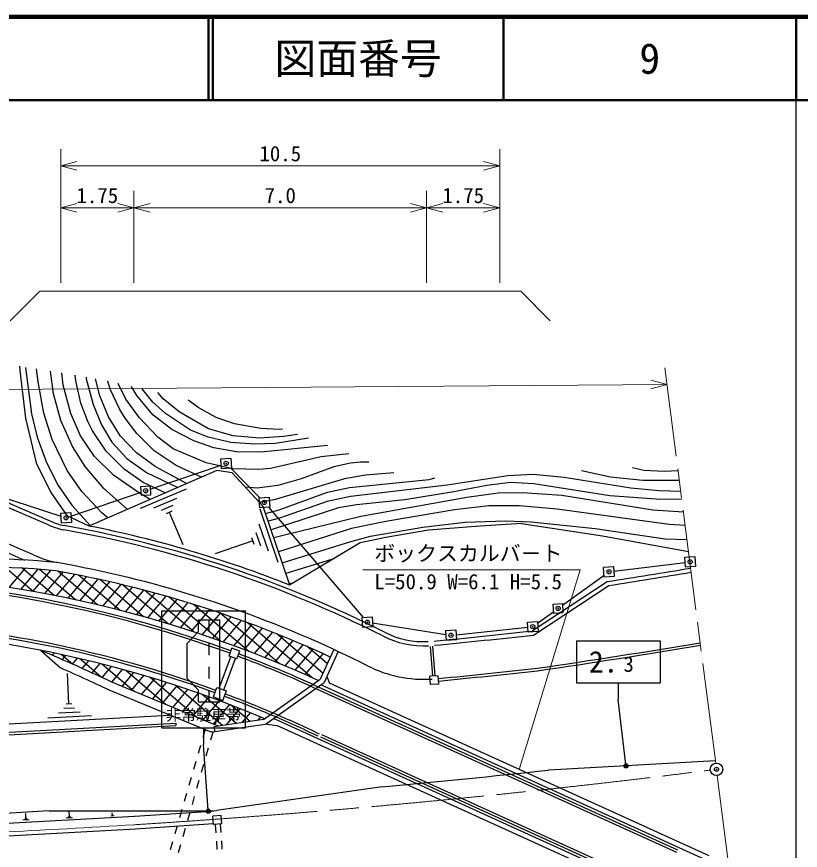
# Model space of a CAD drawing. Units: millimetres, scale not verified, with parts at other scales. Extents: x 40000 to 680000, y 20000 to 380000.
# Drawn here: x 485795 to 579500, y 280319 to 380000 of the extents above; entities that cross this region are included whole.
import ezdxf
from ezdxf.enums import TextEntityAlignment as Align

# ---------------------------------------------------------------- set-up
doc = ezdxf.new("R2010")
doc.units = ezdxf.units.MM
doc.header["$LTSCALE"] = 1000
doc.header["$PDMODE"] = 32
doc.header["$PDSIZE"] = 500
doc.linetypes.add('CHAIN', pattern=[18.5, 12, -1.5, 3.5, -1.5])
for name, color, linetype, lineweight in [('M-BGD', 7, 'Continuous', 25), ('M-BMK', 2, 'CHAIN', 13), ('M-BMK-ROW', 30, 'Continuous', 25), ('M-BMK-SRVR', 3, 'Continuous', 25), ('M-STR-HTXT', 7, 'Continuous', 13), ('M-STR-STRC', 7, 'Continuous', 25), ('M-TTL', 2, 'Continuous', 140), ('M-TTL-BAND', 7, 'Continuous', 25), ('M-TTL-LINE', 7, 'Continuous', 50)]:
    doc.layers.add(name, color=color, linetype=linetype, lineweight=lineweight)
doc.layers.add('M-TTL-TXT', color=7, linetype='Continuous')
doc.styles.add('ＭＳ ゴシック', font='')
doc.styles.get('ＭＳ ゴシック').set_extended_font_data('MS Gothic')

msp = doc.modelspace()

# ---------------------------------------------------------------- linework, layer by layer
at = {"layer": 'M-BGD'}
for p, q in [((486116, 338197), (486182, 337688)), ((486182, 337688), (486835, 331989)), ((486835, 331989), (488144, 326635)), ((488144, 326635), (489892, 323116)), ((509732, 325743), (494423, 319098)), ((511563, 325452), (509732, 325743)), ((515252, 321448), (511563, 325452)), ((480482, 323162), (489460, 319311)), ((480679, 323621), (489671, 319765)), ((489892, 323116), (491793, 320373)), ((500600, 321238), (506097, 323560)), ((502207, 321269), (504955, 322430)), ((503126, 321010), (504500, 321590)), ((514854, 321165), (517038, 314765)), ((518467, 312026), (515252, 321448)), ((491793, 320373), (494441, 319105)), ((503702, 320605), (504389, 320895)), ((504045, 320750), (505671, 316902)), ((478906, 319485), (487765, 315686)), ((514760, 319346), (515852, 316146)), ((540657, 319048), (535026, 318595)), ((546162, 319393), (540657, 319048)), ((546162, 319393), (555844, 317922)), ((478511, 318566), (486750, 315033)), ((514393, 318328), (514939, 316728)), ((535026, 318595), (529924, 317737)), ((514026, 317310), (509546, 315781)), ((513890, 317710), (514162, 316909)), ((526872, 317093), (518418, 312023)), ((529924, 317737), (526872, 317093)), ((555844, 317922), (566129, 316035)), ((487780, 311273), (484415, 314138)), ((484878, 311765), (486804, 314028)), ((490260, 310804), (486448, 314049)), ((486318, 311529), (488355, 313923)), ((487747, 311279), (489885, 313792)), ((492811, 310275), (488541, 313908)), ((489165, 311017), (491344, 313577)), ((490573, 310742), (492758, 313310)), ((495442, 309678), (490729, 313688)), ((491969, 310455), (494161, 313030)), ((498160, 309006), (493204, 313223)), ((493356, 310155), (495553, 312736)), ((494732, 309844), (496923, 312419)), ((496972, 311658), (495757, 312692)), ((496923, 312419), (496933, 312430)), ((497037, 310623), (498302, 312110)), ((503907, 307397), (498396, 312088)), ((518951, 312318), (518416, 312176)), ((547439, 306544), (556416, 312456)), ((500977, 308249), (496972, 311658)), ((497455, 309185), (499661, 311778)), ((498801, 308839), (501009, 311433)), ((500138, 308481), (502347, 311076)), ((506967, 306434), (501131, 311401)), ((547613, 306060), (556601, 311979)), ((496098, 309520), (497037, 310623)), ((501465, 308112), (503674, 310707)), ((502783, 307732), (504991, 310326)), ((510180, 305342), (503977, 310621)), ((504092, 307341), (506298, 309934)), ((505392, 306940), (507596, 309529)), ((506682, 306527), (508883, 309113)), ((513575, 304094), (506950, 309732)), ((507964, 306105), (510161, 308686)), ((509237, 305672), (511430, 308248)), ((517194, 302656), (510072, 308717)), ((510501, 305228), (512689, 307799)), ((511756, 304775), (513938, 307339)), ((521099, 300974), (513373, 307549)), ((513003, 304311), (515179, 306868)), ((514242, 303838), (516411, 306387)), ((522411, 301499), (516894, 306194)), ((515472, 303354), (517633, 305894)), ((516694, 302861), (518847, 305392)), ((488668, 304224), (491043, 302122)), ((511185, 303548), (511525, 304488)), ((512465, 304148), (511525, 304488)), ((517907, 302359), (520052, 304879)), ((519113, 301846), (521248, 304356)), ((522933, 302647), (520535, 304687)), ((523703, 304341), (522091, 300794)), ((524246, 304088), (522571, 300400)), ((535546, 301158), (535261, 304700)), ((535845, 301179), (535560, 304724)), ((490060, 303636), (490293, 303910)), ((492475, 302586), (491127, 303733)), ((491261, 303118), (491681, 303612)), ((491455, 303347), (491461, 303353)), ((492456, 302594), (493059, 303302)), ((495892, 301037), (493294, 303248)), ((510010, 299699), (511404, 303468)), ((510575, 299494), (511969, 303264)), ((512125, 303208), (511185, 303548)), ((520300, 301329), (522425, 303827)), ((493646, 302064), (494426, 302980)), ((494830, 301527), (495783, 302646)), ((499862, 299301), (495994, 302592)), ((496009, 300983), (497129, 302299)), ((492047, 297815), (491856, 301456)), ((497182, 300433), (498465, 301941)), ((498350, 299876), (499792, 301570)), ((503600, 297760), (498795, 301850)), ((498801, 301845), (498795, 301850)), ((499561, 301198), (499339, 301387)), ((499510, 299446), (501016, 301216)), ((522885, 301092), (523183, 300298)), ((536197, 301203), (535200, 301134)), ((535269, 300136), (535200, 301134)), ((536266, 300205), (536197, 301203)), ((509895, 295167), (497645, 300214)), ((498823, 300432), (498886, 300506)), ((500725, 298945), (502324, 300824)), ((507339, 296220), (501712, 301009)), ((502025, 298409), (503712, 300391)), ((510416, 295243), (504763, 300053)), ((515328, 295959), (522091, 300794)), ((515558, 295386), (522571, 300400)), ((568966, 278834), (522158, 300105)), ((568593, 279663), (523183, 300298)), ((536266, 300205), (535269, 300136)), ((509036, 294440), (497240, 299299)), ((503241, 297908), (505000, 299976)), ((504456, 297408), (506279, 299550)), ((505671, 296907), (507548, 299112)), ((509331, 298667), (509745, 299793)), ((509745, 299793), (510871, 299378)), ((510457, 298252), (510871, 299378)), ((564742, 280046), (521341, 299767)), ((564866, 280319), (521465, 300040)), ((506887, 296406), (508808, 298664)), ((512062, 295483), (507974, 298963)), ((508102, 295906), (510059, 298206)), ((509331, 298667), (510457, 298252)), ((492725, 297329), (491424, 297261)), ((492372, 297832), (491722, 297798)), ((509317, 295405), (511302, 297737)), ((510878, 295310), (512535, 297258)), ((513709, 295723), (511376, 297708)), ((494730, 296392), (489529, 296118)), ((493402, 296843), (490802, 296707)), ((508870, 296710), (508593, 295750)), ((509811, 296364), (509534, 295403)), ((512752, 295584), (513760, 296768)), ((514626, 295857), (514976, 296268)), ((563330, 274805), (516522, 296075)), ((504815, 295536), (504832, 295237)), ((515328, 295959), (509390, 295094)), ((509390, 295094), (509477, 294500)), ((515744, 295413), (509477, 294500)), ((515744, 295413), (516884, 295252)), ((561892, 274799), (516884, 295252)), ((508316, 294789), (508039, 293828)), ((509257, 294442), (508979, 293482)), ((509477, 294500), (509036, 294440)), ((562573, 275813), (522284, 294122)), ((562292, 275612), (522167, 293845)), ((507761, 292867), (507484, 291906)), ((508702, 292521), (508425, 291560)), ((507207, 290946), (506929, 289985)), ((508148, 290599), (507870, 289638)), ((569348, 291005), (549372, 289905)), ((506652, 289024), (506375, 288063)), ((507593, 288678), (507316, 287717)), ((506098, 287103), (505820, 286142)), ((529512, 287926), (509708, 285061)), ((507038, 286756), (506761, 285795)), ((505543, 285181), (505266, 284220)), ((487005, 284098), (486810, 284089)), ((486952, 284173), (486855, 284169)), ((486904, 284171), (486879, 284716)), ((489699, 285052), (509322, 285033)), ((492490, 284189), (491723, 284154)), ((492295, 284257), (491911, 284239)), ((492195, 284329), (492003, 284320)), ((492144, 284404), (492048, 284399)), ((492096, 284402), (492071, 284939)), ((497452, 284426), (497059, 284402)), ((497351, 284460), (497155, 284447)), ((497300, 284496), (497201, 284490)), ((497273, 284534), (497223, 284531)), ((497248, 284532), (497231, 284807)), ((506484, 284835), (506207, 283874)), ((510252, 284475), (509255, 284398)), ((509332, 283401), (509255, 284398)), ((510329, 283478), (510252, 284475)), ((487304, 283955), (486525, 283919)), ((487106, 284024), (486716, 284006)), ((504988, 283259), (504711, 282299)), ((510329, 283478), (509332, 283401)), ((509526, 283416), (509598, 282418)), ((510125, 283462), (510197, 282465)), ((505929, 282913), (505652, 281952)), ((504434, 281338), (504157, 280377)), ((509670, 281421), (509742, 280424)), ((510269, 281468), (510341, 280470)), ((505375, 280991), (505097, 280031))]:
    msp.add_line(p, q, dxfattribs=at)
for points in [[(486838, 338066), (487563, 332509), (488246, 329711), (489377, 326694), (490739, 323954), (492375, 321607), (494576, 319165)], [(496687, 320081), (495966, 320662), (493577, 323217), (491837, 325749), (490023, 329438), (489038, 332610), (488347, 336319), (488158, 337874)], [(499022, 321094), (496223, 323576), (493991, 326194), (492456, 328598), (491079, 331730), (490192, 334892), (489829, 337631)], [(501761, 322283), (500245, 323185), (497393, 325173), (495108, 327416), (493413, 329883), (492269, 332562), (491370, 335940), (491188, 337420)], [(503543, 323057), (500928, 324283), (498660, 325884), (496506, 328036), (494853, 330489), (494285, 331587), (493458, 333776), (492878, 336449), (492805, 337129)], [(494092, 336897), (494122, 336682), (494936, 333640), (495951, 331189), (497166, 329137), (498981, 327182), (501306, 325515), (505054, 323713)], [(506115, 324173), (502363, 326198), (500124, 327841), (498208, 329860), (496765, 332147), (495736, 334658), (495229, 336692)], [(507905, 324950), (504879, 326340), (502241, 328104), (500160, 330177), (498762, 332011), (498134, 333011), (496961, 335469), (496679, 336404)], [(525503, 327736), (522223, 327388), (516143, 325973), (514762, 325837), (511623, 325942), (508442, 326647), (504525, 328341), (502682, 329730), (500501, 332035), (498860, 334276), (497946, 336126)], [(522946, 328729), (515036, 327909), (512088, 327980), (509367, 328435), (506982, 329277), (504358, 330651), (502059, 332404), (500154, 334690), (499526, 335779)], [(520674, 329587), (516735, 328960), (514268, 328877), (511395, 329100), (508685, 329705), (506592, 330545), (503581, 332538), (502069, 333922), (500796, 335500)], [(519361, 330050), (517695, 329785), (514839, 329582), (511696, 329870), (508729, 330712), (505222, 332747), (503314, 334288), (502669, 335051)], [(517593, 330674), (517240, 330644), (514997, 330746), (511825, 331315), (509648, 332081), (507512, 333258), (506291, 334127)], [(527922, 326731), (526924, 326732), (525720, 326611), (523712, 326169), (519797, 324747), (517026, 323951), (514559, 323636), (513107, 323740)], [(564887, 325698), (563199, 325600), (560774, 325740), (559415, 326044)], [(530900, 325449), (527494, 325163), (524977, 324741), (516599, 322232), (514764, 321903)], [(565204, 323234), (562574, 323299), (559251, 323636), (551242, 324918), (547574, 325252), (544516, 325094), (537284, 323978), (525694, 322627), (522942, 322015), (517221, 320052), (515850, 319696)], [(553332, 325736), (556811, 324963), (560668, 324584), (565033, 324560)], [(515542, 320598), (517165, 321042), (522958, 323126), (525575, 323713), (535108, 324656), (535806, 324848)], [(565325, 322289), (562831, 322275), (556739, 322724), (547653, 324152), (544825, 324291), (541995, 323959), (537841, 323162), (532196, 322242), (526445, 321610), (524297, 321260), (516210, 318641)], [(565524, 320745), (561866, 320994), (550999, 322741), (546269, 323079), (543374, 323010), (539632, 322501), (526951, 320250), (517680, 317952), (516540, 317672)], [(565726, 319176), (563832, 319281), (550429, 321100), (545880, 321517), (542252, 321526), (538145, 321048), (529951, 319628), (525846, 318785), (517107, 316012)], [(517551, 314710), (525647, 317220), (528095, 317869), (534365, 318975), (539415, 319559), (544240, 319711), (547308, 319600), (554961, 318794), (563350, 317545), (565941, 317502)], [(523710, 315186), (523318, 315047), (517986, 313436)], [(381395, 294059), (395251, 293861), (412616, 293761), (429965, 293831), (447296, 294091), (464607, 294563), (481894, 295267), (504046, 296495)], [(469881, 293777), (481942, 294269), (504815, 295536)], [(469892, 293478), (481957, 293969), (504832, 295237)], [(272846, 285706), (290314, 285007), (307781, 284330), (325249, 283695), (342718, 283125), (360188, 282640), (377660, 282261), (395133, 282011), (412606, 281911), (430077, 281981), (447546, 282244), (465009, 282720), (482463, 283431), (499911, 284398)], [(449798, 283537), (464968, 283950), (482404, 284660), (489699, 285065)], [(470347, 281436), (482535, 281933), (499994, 282900)]]:
    msp.add_lwpolyline(points, dxfattribs=at)
for centre, radius, start, end in [((492877, 326131), 7628, 243.38503, 258.98372), ((492894, 326172), 7172, 243.29157, 258.58403), ((467436, 182947), 138300, 63.20264, 79.99028), ((467436, 182947), 138800, 68.42881, 78.78875), ((467436, 182947), 137800, 63.20264, 79.97685), ((481558, 225898), 89286, 84.166, 96.05694), ((492894, 326172), 11672, 244.15785, 258.92417), ((481571, 225649), 88535, 84.23789, 97.80263), ((467436, 182947), 133800, 65.13216, 80.01606), ((388603, 1384400), 1085000, 278.89744, 279.43056), ((462337, 169920), 143625, 65.51589, 87.13947), ((467436, 182947), 132800, 65.12892, 80.01606), ((388603, 1384400), 1085500, 278.90316, 279.42959), ((462337, 169920), 142925, 69.92084, 103.28255), ((462337, 169920), 142625, 69.92045, 103.28255), ((462337, 169920), 137575, 69.94729, 87.06084), ((462337, 169920), 137875, 69.94764, 87.06216), ((462337, 169920), 136875, 67.15795, 103.28255), ((534521, 315767), 10500, 243.20264, 272.69167), ((430583, 1381209), 1081000, 275.5809, 276.20581), ((430583, 1381209), 1081500, 275.58045, 276.21221), ((534521, 315767), 11000, 243.20264, 272.77853), ((389677, 1375968), 1085500, 278.38915, 279.43016), ((408717, 113209), 207072, 64.56722, 67.30683), ((467436, 182947), 133800, 63.20264, 65.13216), ((389677, 1375968), 1085800, 278.38915, 279.42958), ((462337, 169920), 142625, 65.56229, 69.51872), ((462337, 169920), 142925, 65.56229, 69.51872), ((408717, 113209), 206072, 64.55984, 66.45313), ((534521, 315767), 15000, 243.20264, 273.64252), ((430583, 1381209), 1085500, 275.58471, 276.21221), ((430583, 1381209), 1085800, 275.58426, 276.21221), ((462337, 169920), 137575, 66.97881, 69.44699), ((462337, 169920), 137875, 66.90269, 69.44773), ((462337, 169920), 137575, 64.36757, 66.97881), ((462337, 169920), 137875, 64.35978, 66.90269), ((430583, 1381209), 1097750, 275.17047, 276.21221), ((430583, 1381209), 1099000, 273.6164, 274.12873), ((430583, 1381209), 1100500, 273.6164, 274.10295)]:
    msp.add_arc(centre, radius, start, end, dxfattribs=at)
at = {"layer": 'M-BMK'}
for p, q in [((569381, 290744), (563304, 338005)), ((569573, 289256), (579000, 215940))]:
    msp.add_line(p, q, dxfattribs=at)
for points in [[(489821, 282790), (490819, 282845), (491818, 282900), (492816, 282957), (493814, 283014), (494813, 283072), (495811, 283131), (496809, 283190), (497807, 283251), (498805, 283313), (499804, 283375), (499967, 283385)], [(470591, 281906), (471590, 281944), (472590, 281983), (473589, 282023), (474588, 282064), (475587, 282106), (476586, 282149), (477585, 282192), (478584, 282236), (479583, 282281), (480582, 282327), (481581, 282374), (482580, 282421), (483579, 282469), (484578, 282518), (485576, 282568), (486575, 282619), (487574, 282671), (488572, 282724), (489821, 282790)]]:
    msp.add_lwpolyline(points, dxfattribs=at)
for start, end in [(276.21285, 277.21553), (275.17111, 276.21285), (274.12937, 275.17111), (273.61704, 274.12937)]:
    msp.add_arc((430571, 1381194), 1100000, start, end, dxfattribs=at)
at = {"layer": 'M-BMK-ROW'}
for p, q in [((510203, 327141), (511400, 327222)), ((510284, 325943), (510203, 327141)), ((511400, 327222), (511481, 326025)), ((470854, 326822), (491085, 320275)), ((501766, 323497), (510254, 326383)), ((511481, 326025), (510284, 325943)), ((511395, 326019), (514863, 322482)), ((492288, 320276), (500688, 323131)), ((500641, 323826), (501738, 323901)), ((500715, 322729), (500641, 323826)), ((501738, 323901), (501813, 322803)), ((501813, 322803), (500715, 322729)), ((514777, 322476), (515974, 322558)), ((514858, 321279), (514777, 322476)), ((515974, 322558), (516056, 321360)), ((516056, 321360), (514858, 321279)), ((515905, 321350), (527243, 308164)), ((491060, 320634), (492258, 320715)), ((491142, 319437), (491060, 320634)), ((492258, 320715), (492339, 319518)), ((492339, 319518), (491142, 319437)), ((565681, 315371), (566878, 315453)), ((565762, 314174), (565681, 315371)), ((566878, 315453), (566959, 314256)), ((555981, 314181), (557178, 314262)), ((556062, 312984), (555981, 314181)), ((557178, 314262), (557259, 313065)), ((557217, 313696), (565724, 314740)), ((566959, 314256), (565762, 314174)), ((551060, 309616), (556047, 313210)), ((557259, 313065), (556062, 312984)), ((549949, 309749), (551046, 309823)), ((550023, 308651), (549949, 309749)), ((551046, 309823), (551121, 308726)), ((527092, 308154), (528290, 308235)), ((527174, 306956), (527092, 308154)), ((528290, 308235), (528371, 307038)), ((548079, 307467), (550009, 308858)), ((551121, 308726), (550023, 308651)), ((528371, 307038), (527174, 306956)), ((528339, 307501), (537127, 306130)), ((546867, 307612), (548064, 307693)), ((546948, 306414), (546867, 307612)), ((548064, 307693), (548145, 306496)), ((537096, 306593), (538293, 306674)), ((537177, 305396), (537096, 306593)), ((538293, 306674), (538375, 305477)), ((538332, 306097), (546909, 306991)), ((548145, 306496), (546948, 306414)), ((538375, 305477), (537177, 305396))]:
    msp.add_line(p, q, dxfattribs=at)
for p in [(510842, 326583), (501227, 323315), (515416, 321918), (491700, 320076), (566320, 314813), (556620, 313623), (550535, 309237), (527732, 307596), (527732, 307596), (547506, 307054), (537735, 306035)]:
    msp.add_point(p, dxfattribs=at)
at = {"layer": 'M-BMK-SRVR'}
msp.add_circle((569477, 290000), 750, dxfattribs=at)
msp.add_point((569477, 290000), dxfattribs=at)
at = {"layer": 'M-STR-HTXT'}
for p, q in [((491064, 348160), (491064, 364160)), ((543564, 348160), (543564, 364160)), ((492996, 362678), (491064, 362160)), ((491064, 362160), (543564, 362160)), ((491064, 362160), (492996, 361643)), ((543564, 362160), (541632, 362678)), ((541632, 361643), (543564, 362160)), ((499814, 348160), (499814, 359160)), ((534814, 348160), (534814, 359160)), ((492996, 357678), (491064, 357160)), ((491064, 357160), (499814, 357160)), ((491064, 357160), (492996, 356643)), ((499814, 357160), (497882, 357678)), ((497882, 356643), (499814, 357160)), ((501746, 357678), (499814, 357160)), ((499814, 357160), (534814, 357160)), ((499814, 357160), (501746, 356643)), ((534814, 357160), (532882, 357678)), ((532882, 356643), (534814, 357160)), ((536746, 357678), (534814, 357160)), ((534814, 357160), (543564, 357160)), ((534814, 357160), (536746, 356643)), ((543564, 357160), (541632, 357678)), ((541632, 356643), (543564, 357160)), ((488564, 347160), (485028, 343625)), ((488564, 347160), (491064, 347160)), ((491064, 347160), (499814, 347160)), ((499814, 347160), (534814, 347160)), ((534814, 347160), (543564, 347160)), ((543564, 347160), (546064, 347160)), ((546064, 347160), (549599, 343625)), ((563559, 336022), (219078, 333459)), ((563559, 336022), (561624, 336525)), ((561632, 335490), (563559, 336022)), ((527179, 313866), (553179, 313866)), ((553179, 313866), (545888, 289980))]:
    msp.add_line(p, q, dxfattribs=at)
at = {"layer": 'M-STR-STRC'}
for p, q in [((503142, 294969), (503142, 308969)), ((503142, 308969), (513142, 308969)), ((513142, 294969), (513142, 308969)), ((507551, 306469), (507551, 307869)), ((507551, 307869), (510106, 307869)), ((508797, 306469), (508797, 307869)), ((510106, 298069), (510106, 307869)), ((507551, 306469), (506178, 305069)), ((506178, 300869), (506178, 305069)), ((508797, 303669), (508797, 305069)), ((552722, 305362), (562722, 305362)), ((552722, 305362), (552722, 300362)), ((562722, 305362), (562722, 300362)), ((512125, 303208), (512465, 304148)), ((508797, 300869), (508797, 302269)), ((506178, 300869), (507551, 299469)), ((552722, 300362), (562722, 300362)), ((557722, 300362), (557722, 298362)), ((507551, 298069), (507551, 299469)), ((508797, 298069), (508797, 299469)), ((507551, 298069), (510106, 298069)), ((558637, 290565), (557722, 298362)), ((503142, 294969), (513142, 294969)), ((508142, 294969), (508142, 292969)), ((508700, 285139), (508142, 292969))]:
    msp.add_line(p, q, dxfattribs=at)
for centre, radius in [((558655, 290416), 150), ((558655, 290416), 120), ((558655, 290416), 90), ((558655, 290416), 60), ((558655, 290416), 30), ((508711, 284990), 150), ((508711, 284990), 120), ((508711, 284990), 90), ((508711, 284990), 60), ((508711, 284990), 30)]:
    msp.add_circle(centre, radius, dxfattribs=at)
for p in [(558655, 290416), (508711, 284990)]:
    msp.add_point(p, dxfattribs=at)
at = {"layer": 'M-TTL'}
msp.add_line((680000, 380000), (40000, 380000), dxfattribs=at)
at = {"layer": 'M-TTL-BAND'}
msp.add_line((579000, 20000), (579000, 370000), dxfattribs=at)
at = {"layer": 'M-TTL-LINE'}
for p, q in [((508747, 380000), (508747, 370000)), ((509247, 380000), (509247, 370000)), ((543997, 380000), (543997, 370000)), ((579000, 380000), (579000, 370000)), ((40000, 370000), (680000, 370000))]:
    msp.add_line(p, q, dxfattribs=at)

# ---------------------------------------------------------------- texts
at = {"layer": 'M-STR-HTXT', "style": 'ＭＳ ゴシック'}
for s, p in [('10.5', (517314, 362160)), ('1.75', (495439, 357160)), ('7.0', (517314, 357160)), ('1.75', (539189, 357160))]:
    msp.add_text(s, height=1833, dxfattribs=at).set_placement(p, align=Align.BOTTOM_CENTER)
msp.add_text('ボックスカルバ－ト', height=1833, dxfattribs=at).set_placement((528554, 314366), align=Align.BOTTOM_LEFT)
msp.add_text('L=50.9 W=6.1 H=5.5', height=1833, dxfattribs=at).set_placement((528554, 313366), align=Align.TOP_LEFT)
at = {"layer": 'M-STR-STRC', "style": 'ＭＳ ゴシック'}
msp.add_text('2.', height=2566, dxfattribs=at).set_placement((557722, 302862), align=Align.MIDDLE_RIGHT)
msp.add_text('3', height=1833, dxfattribs=at).set_placement((558972, 301112), align=Align.BOTTOM_CENTER)
msp.add_text('非常駐車帯', height=1320, dxfattribs=at).set_placement((508142, 296519), align=Align.MIDDLE_CENTER)
at = {"layer": 'M-TTL-TXT', "style": 'ＭＳ ゴシック'}
for s, p in [('図面番号', (526622, 375000)), ('9', (561497, 375000))]:
    msp.add_text(s, height=3666, dxfattribs=at).set_placement(p, align=Align.MIDDLE_CENTER)

doc.saveas('drawing.dxf')
